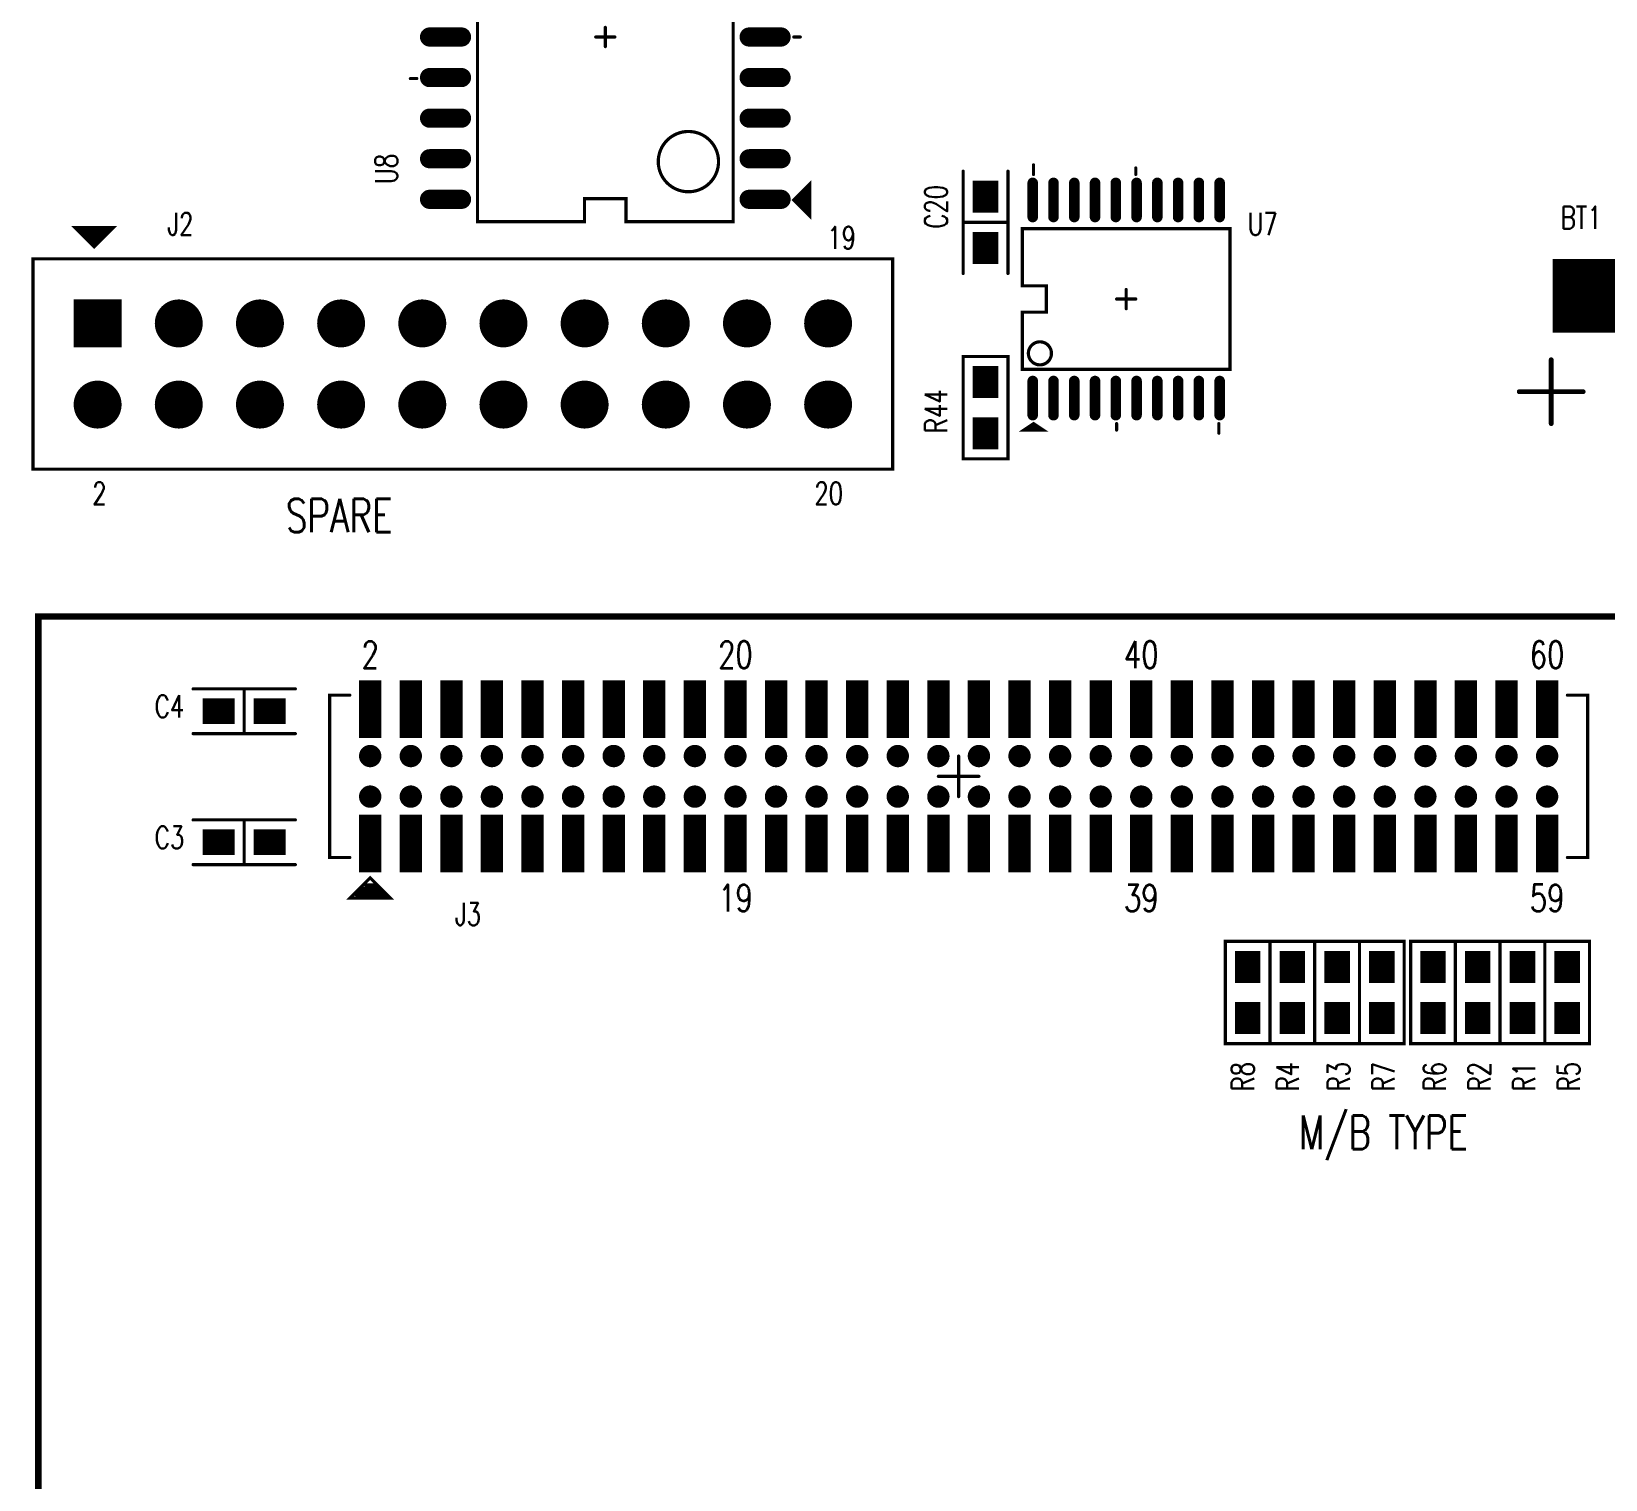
# Model space of a CAD drawing. Extents: x -22 to 239, y -29 to 162.
# Drawn here: x 54.54 to 103.8, y 69.26 to 114.57 of the extents above; entities that cross this region are included whole.
import ezdxf
from ezdxf.enums import TextEntityAlignment as Align

# ---------------------------------------------------------------- set-up
doc = ezdxf.new("R2010")
doc.units = 0
for name, color, linetype in [('2D_LINE_126', 255, 'CONTINUOUS'), ('DRIL_NPLTE_THRU_01', 5, 'CONTINUOUS'), ('DRIL_NPLTE_THRU_02', 106, 'CONTINUOUS'), ('DRIL_NPLTE_THRU_03', 96, 'CONTINUOUS'), ('DRIL_NPLTE_THRU_04', 34, 'CONTINUOUS'), ('DRIL_PLTE_THRU_01', 5, 'CONTINUOUS'), ('DRIL_PLTE_THRU_02', 106, 'CONTINUOUS'), ('DRIL_PLTE_THRU_03', 96, 'CONTINUOUS'), ('DRIL_PLTE_THRU_04', 34, 'CONTINUOUS'), ('DRIL_SYMBOL', 255, 'CONTINUOUS'), ('PADS_BOT', 43, 'CONTINUOUS'), ('PADS_INNER', 186, 'CONTINUOUS'), ('PADS_TOP', 186, 'CONTINUOUS'), ('PART_NAME_01', 3, 'CONTINUOUS'), ('PART_TOP_2DLINE_00', 150, 'CONTINUOUS'), ('PART_TOP_2DLINE_01', 150, 'CONTINUOUS'), ('PART_TOP_TEXT_126', 255, 'CONTINUOUS'), ('TEXT_126', 255, 'CONTINUOUS')]:
    doc.layers.add(name, color=color, linetype=linetype)
doc.styles.add('W0$1', font='simplex', dxfattribs={"width": 0.75})
doc.styles.add('W0$12', font='simplex', dxfattribs={"width": 0.75})
doc.styles.add('W0$15', font='simplex', dxfattribs={"width": 0.75})

# ---------------------------------------------------------------- blocks, each defined once
blk = doc.blocks.new('SMOOTH_0$2')
at = {"const_width": 0.1}
blk.add_lwpolyline([(-0.05, 0, 1), (0.05, 0, 1)], format="xyb", close=True, dxfattribs=at)
blk = doc.blocks.new('DRAWING_95')
at = {"layer": '2D_LINE_126', "const_width": 0.2}
blk.add_lwpolyline([(0, 0.1), (82, 0.1), (82, -49.9), (0, -49.9)], close=True, dxfattribs=at)
at = {"layer": '2D_LINE_126'}
blk.add_blockref('SMOOTH_0$2', (0, 0.1), dxfattribs=at)
blk = doc.blocks.new('SMOOTH_0$1')
at = {"const_width": 0.05}
blk.add_lwpolyline([(-0.025, 0, 1), (0.025, 0, 1)], format="xyb", close=True, dxfattribs=at)
blk = doc.blocks.new('PART_BODY_TOP_36')
at = {"layer": 'PART_TOP_2DLINE_00', "const_width": 0.1}
for points in [[(-1.599946, 0.700024), (1.599946, 0.700024)], [(0, 0.700024), (0, -0.700024)], [(-1.599946, -0.700024), (1.599946, -0.700024)]]:
    blk.add_lwpolyline(points, dxfattribs=at)
at = {"layer": 'PART_TOP_2DLINE_00'}
for p in [(-1.599946, 0.700024), (0, 0.700024), (1.599946, 0.700024), (-1.599946, -0.700024), (0, -0.700024), (1.599946, -0.700024)]:
    blk.add_blockref('SMOOTH_0$1', p, dxfattribs=at)
blk = doc.blocks.new('DRIL_HOLE_0')
blk.add_lwpolyline([(0, 0, 1), (0, 0, 1)], format="xyb", close=True)
blk = doc.blocks.new('PAD_1')
blk.add_lwpolyline([(0, 0, 1), (0, 0, 1)], format="xyb", close=True)
blk = doc.blocks.new('PAD_25')
at = {"const_width": 0.8}
blk.add_lwpolyline([(-0.5, 0), (0.5, 0)], dxfattribs=at)
blk = doc.blocks.new('STK_TOP_43')
at = {"layer": 'DRIL_NPLTE_THRU_01'}
blk.add_blockref('DRIL_HOLE_0', (0, 0), dxfattribs=at)
at = {"layer": 'DRIL_NPLTE_THRU_02'}
blk.add_blockref('DRIL_HOLE_0', (0, 0), dxfattribs=at)
at = {"layer": 'DRIL_NPLTE_THRU_03'}
blk.add_blockref('DRIL_HOLE_0', (0, 0), dxfattribs=at)
at = {"layer": 'DRIL_NPLTE_THRU_04'}
blk.add_blockref('DRIL_HOLE_0', (0, 0), dxfattribs=at)
at = {"layer": 'PADS_BOT'}
blk.add_blockref('PAD_1', (0, 0), dxfattribs=at)
at = {"layer": 'PADS_INNER'}
blk.add_blockref('PAD_1', (0, 0), dxfattribs=at)
at = {"layer": 'PADS_TOP'}
blk.add_blockref('PAD_25', (0, 0), dxfattribs=at)
blk = doc.blocks.new('SYM_TOP_39')
for name, p in [('PART_BODY_TOP_36', (0, 0)), ('STK_TOP_43', (-0.8001, 0)), ('STK_TOP_43', (0.8001, 0))]:
    blk.add_blockref(name, p)
blk = doc.blocks.new('PART_TOP_63')
blk.add_blockref('SYM_TOP_39', (0, 0))
at = {"layer": 'PART_NAME_01', "style": 'W0$1', "width": 0.75}
blk.add_text('C20', height=0.7, rotation=180, dxfattribs=at).set_placement((0.2, -1.2))
blk = doc.blocks.new('PART_TOP_72')
blk.add_blockref('SYM_TOP_39', (0, 0))
at = {"layer": 'PART_NAME_01', "style": 'W0$1', "width": 0.75}
blk.add_text('C3', height=0.7, dxfattribs=at).set_placement((-2.8, -0.2))
blk = doc.blocks.new('PART_TOP_82')
blk.add_blockref('SYM_TOP_39', (0, 0))
at = {"layer": 'PART_NAME_01', "style": 'W0$1', "width": 0.75}
blk.add_text('C4', height=0.7, dxfattribs=at).set_placement((-2.8, -0.2))
blk = doc.blocks.new('PART_BODY_TOP_45')
at = {"layer": 'PART_TOP_2DLINE_00', "const_width": 0.1}
blk.add_lwpolyline([(-1.599946, 0.700024), (1.599946, 0.700024), (1.599946, -0.700024), (-1.599946, -0.700024), (-1.599946, 0.700024)], dxfattribs=at)
at = {"layer": 'PART_TOP_2DLINE_00'}
for p in [(-1.599946, 0.700024), (-1.599946, 0.700024), (1.599946, 0.700024), (-1.599946, -0.700024), (1.599946, -0.700024)]:
    blk.add_blockref('SMOOTH_0$1', p, dxfattribs=at)
blk = doc.blocks.new('SYM_TOP_48')
for name, p in [('PART_BODY_TOP_45', (0, 0)), ('STK_TOP_43', (-0.8001, 0)), ('STK_TOP_43', (0.8001, 0))]:
    blk.add_blockref(name, p)
blk = doc.blocks.new('PART_TOP_164')
blk.add_blockref('SYM_TOP_48', (0, 0))
at = {"layer": 'PART_NAME_01', "style": 'W0$1', "width": 0.75}
blk.add_text('R1', height=0.7, rotation=180, dxfattribs=at).set_placement((3.1, 0.4))
blk = doc.blocks.new('PART_TOP_262')
blk.add_blockref('SYM_TOP_48', (0, 0))
at = {"layer": 'PART_NAME_01', "style": 'W0$1', "width": 0.75}
blk.add_text('R2', height=0.7, rotation=180, dxfattribs=at).set_placement((3.1, 0.4))
blk = doc.blocks.new('PART_TOP_354')
blk.add_blockref('SYM_TOP_48', (0, 0))
at = {"layer": 'PART_NAME_01', "style": 'W0$1', "width": 0.75}
blk.add_text('R3', height=0.7, rotation=180, dxfattribs=at).set_placement((3.1, 0.4))
blk = doc.blocks.new('PART_TOP_412')
blk.add_blockref('SYM_TOP_48', (0, 0))
at = {"layer": 'PART_NAME_01', "style": 'W0$1', "width": 0.75}
blk.add_text('R4', height=0.7, rotation=180, dxfattribs=at).set_placement((3.1, 0.2))
blk = doc.blocks.new('PART_TOP_417')
blk.add_blockref('SYM_TOP_48', (0, 0))
at = {"layer": 'PART_NAME_01', "style": 'W0$1', "width": 0.75}
blk.add_text('R44', height=0.7, rotation=180, dxfattribs=at).set_placement((0.8, -1.2))
blk = doc.blocks.new('PART_TOP_422')
blk.add_blockref('SYM_TOP_48', (0, 0))
at = {"layer": 'PART_NAME_01', "style": 'W0$1', "width": 0.75}
blk.add_text('R5', height=0.7, dxfattribs=at).set_placement((-3.1, -0.4))
blk = doc.blocks.new('PART_TOP_433')
blk.add_blockref('SYM_TOP_48', (0, 0))
at = {"layer": 'PART_NAME_01', "style": 'W0$1', "width": 0.75}
blk.add_text('R6', height=0.7, dxfattribs=at).set_placement((-3.1, -0.4))
blk = doc.blocks.new('PART_TOP_444')
blk.add_blockref('SYM_TOP_48', (0, 0))
at = {"layer": 'PART_NAME_01', "style": 'W0$1', "width": 0.75}
blk.add_text('R7', height=0.7, dxfattribs=at).set_placement((-3.1, -0.4))
blk = doc.blocks.new('PART_TOP_455')
blk.add_blockref('SYM_TOP_48', (0, 0))
at = {"layer": 'PART_NAME_01', "style": 'W0$1', "width": 0.75}
blk.add_text('R8', height=0.7, dxfattribs=at).set_placement((-3.1, -0.2))
blk = doc.blocks.new('PART_BODY_TOP_18')
at = {"layer": 'PART_TOP_2DLINE_00', "const_width": 0.1}
for points in [[(-2.9, 3.9), (-2.9, 4.2)], [(0.3, 3.9), (0.3, 4.1)], [(-0.3, 0), (0.3, 0)], [(0, 0.3), (0, -0.3)], [(-0.3, -3.9), (-0.3, -4.1)], [(2.9, -3.9), (2.9, -4.2)], [(-3, -4), (-2.8, -4)]]:
    blk.add_lwpolyline(points, dxfattribs=at)
for points in [[(-3.25, 2.2), (-3.25, 0.4125), (-2.5, 0.4125), (-2.5, -0.4125), (-3.25, -0.4125), (-3.25, -2.2), (3.25, -2.2), (3.25, 2.2)], [(-2.9, -3.9), (-3.2, -4.1), (-2.6, -4.1)]]:
    blk.add_lwpolyline(points, close=True, dxfattribs=at)
blk.add_lwpolyline([(-3.0606, -1.7, 1), (-2.3394, -1.7, 1)], format="xyb", close=True, dxfattribs=at)
at = {"layer": 'PART_TOP_2DLINE_00'}
for p in [(-2.9, 4.2), (-2.9, 3.9), (0.3, 4.1), (0.3, 3.9), (-3.25, 2.2), (3.25, 2.2), (-3.25, 0.4125), (-2.5, 0.4125), (-0.3, 0), (0, 0.3), (0.3, 0), (-3.25, -0.4125), (-2.5, -0.4125), (0, -0.3), (-3.25, -2.2), (3.25, -2.2), (-2.9, -3.9), (-0.3, -3.9), (2.9, -3.9), (-3.2, -4.1), (-3, -4), (-2.8, -4), (-2.6, -4.1), (-0.3, -4.1), (2.9, -4.2)]:
    blk.add_blockref('SMOOTH_0$1', p, dxfattribs=at)
blk = doc.blocks.new('PAD_8')
at = {"const_width": 0.165}
blk.add_lwpolyline([(-0.535, -0.0825), (0.535, -0.0825, 1), (0.535, 0.0825), (-0.535, 0.0825, 1)], format="xyb", close=True, dxfattribs=at)
blk = doc.blocks.new('STK_TOP_42')
at = {"layer": 'DRIL_NPLTE_THRU_01'}
blk.add_blockref('DRIL_HOLE_0', (0, 0), dxfattribs=at)
at = {"layer": 'DRIL_NPLTE_THRU_02'}
blk.add_blockref('DRIL_HOLE_0', (0, 0), dxfattribs=at)
at = {"layer": 'DRIL_NPLTE_THRU_03'}
blk.add_blockref('DRIL_HOLE_0', (0, 0), dxfattribs=at)
at = {"layer": 'DRIL_NPLTE_THRU_04'}
blk.add_blockref('DRIL_HOLE_0', (0, 0), dxfattribs=at)
at = {"layer": 'PADS_BOT'}
blk.add_blockref('PAD_1', (0, 0), dxfattribs=at)
at = {"layer": 'PADS_INNER'}
blk.add_blockref('PAD_1', (0, 0), dxfattribs=at)
at = {"layer": 'PADS_TOP', "rotation": 90}
blk.add_blockref('PAD_8', (0, 0), dxfattribs=at)
blk = doc.blocks.new('SYM_TOP_21')
for name, p in [('PART_BODY_TOP_18', (0, 0)), ('STK_TOP_42', (-2.925, 3.1)), ('STK_TOP_42', (-2.275, 3.1)), ('STK_TOP_42', (-1.625, 3.1)), ('STK_TOP_42', (-0.975, 3.1)), ('STK_TOP_42', (-0.325, 3.1)), ('STK_TOP_42', (0.325, 3.1)), ('STK_TOP_42', (0.975, 3.1)), ('STK_TOP_42', (1.625, 3.1)), ('STK_TOP_42', (2.275, 3.1)), ('STK_TOP_42', (2.925, 3.1)), ('STK_TOP_42', (-2.925, -3.1)), ('STK_TOP_42', (-2.275, -3.1)), ('STK_TOP_42', (-1.625, -3.1)), ('STK_TOP_42', (-0.975, -3.1)), ('STK_TOP_42', (-0.325, -3.1)), ('STK_TOP_42', (0.325, -3.1)), ('STK_TOP_42', (0.975, -3.1)), ('STK_TOP_42', (1.625, -3.1)), ('STK_TOP_42', (2.275, -3.1)), ('STK_TOP_42', (2.925, -3.1))]:
    blk.add_blockref(name, p)
blk = doc.blocks.new('PART_TOP_559')
blk.add_blockref('SYM_TOP_21', (0, 0))
at = {"layer": 'PART_NAME_01', "style": 'W0$1', "width": 0.75}
blk.add_text('U7', height=0.7, dxfattribs=at).set_placement((3.8, 2))
blk = doc.blocks.new('PART_BODY_TOP_19')
at = {"layer": 'PART_TOP_2DLINE_00', "const_width": 0.1}
for points in [[(-1.3, 5.9), (-1.3, 6.1)], [(5.1, 5.9), (5.1, 6.2)], [(-0.3, 0), (0.3, 0)], [(0, 0.3), (0, -0.3)], [(0, -5.9), (0, -6.1)], [(-4.7, -6.3), (-5.5, -6.3)], [(-4.8, -6.2), (-5.4, -6.2)], [(-5.3, -6.1), (-4.9, -6.1)], [(-5, -6), (-5.2, -6)]]:
    blk.add_lwpolyline(points, dxfattribs=at)
for points in [[(-5.78, 4), (-5.78, 0.65), (-5.0575, 0.65), (-5.0575, -0.65), (-5.78, -0.65), (-5.78, -4), (5.78, -4), (5.78, 4)], [(-5.1, -5.9), (-5.6, -6.4), (-4.6, -6.4)]]:
    blk.add_lwpolyline(points, close=True, dxfattribs=at)
blk.add_lwpolyline([(-4.8434, -2.6, 1), (-2.9566, -2.6, 1)], format="xyb", close=True, dxfattribs=at)
at = {"layer": 'PART_TOP_2DLINE_00'}
for p in [(-1.3, 6.1), (-1.3, 5.9), (5.1, 6.2), (5.1, 5.9), (-5.78, 4), (5.78, 4), (-5.78, 0.65), (-5.0575, 0.65), (-0.3, 0), (0, 0.3), (0.3, 0), (0, -0.3), (-5.78, -0.65), (-5.0575, -0.65), (-5.78, -4), (5.78, -4), (-5.1, -5.9), (0, -5.9), (-5.6, -6.4), (-5.5, -6.3), (-5.4, -6.2), (-5.3, -6.1), (-5.2, -6), (-5, -6), (-4.9, -6.1), (-4.8, -6.2), (-4.7, -6.3), (-4.6, -6.4), (0, -6.1)]:
    blk.add_blockref('SMOOTH_0$1', p, dxfattribs=at)
blk = doc.blocks.new('PAD_3')
at = {"const_width": 0.3}
blk.add_lwpolyline([(-0.5, -0.15), (0.5, -0.15, 1), (0.5, 0.15), (-0.5, 0.15, 1)], format="xyb", close=True, dxfattribs=at)
blk = doc.blocks.new('STK_TOP_106')
at = {"layer": 'DRIL_NPLTE_THRU_01'}
blk.add_blockref('DRIL_HOLE_0', (0, 0), dxfattribs=at)
at = {"layer": 'DRIL_NPLTE_THRU_02'}
blk.add_blockref('DRIL_HOLE_0', (0, 0), dxfattribs=at)
at = {"layer": 'DRIL_NPLTE_THRU_03'}
blk.add_blockref('DRIL_HOLE_0', (0, 0), dxfattribs=at)
at = {"layer": 'DRIL_NPLTE_THRU_04'}
blk.add_blockref('DRIL_HOLE_0', (0, 0), dxfattribs=at)
at = {"layer": 'PADS_BOT'}
blk.add_blockref('PAD_1', (0, 0), dxfattribs=at)
at = {"layer": 'PADS_INNER'}
blk.add_blockref('PAD_1', (0, 0), dxfattribs=at)
at = {"layer": 'PADS_TOP', "rotation": 90}
blk.add_blockref('PAD_3', (0, 0), dxfattribs=at)
blk = doc.blocks.new('SYM_TOP_22')
for name, p in [('PART_BODY_TOP_19', (0, 0)), ('STK_TOP_106', (-5.08, 5)), ('STK_TOP_106', (-3.81, 5)), ('STK_TOP_106', (-2.54, 5)), ('STK_TOP_106', (-1.27, 5)), ('STK_TOP_106', (0, 5)), ('STK_TOP_106', (1.27, 5)), ('STK_TOP_106', (2.54, 5)), ('STK_TOP_106', (3.81, 5)), ('STK_TOP_106', (5.08, 5)), ('STK_TOP_106', (-5.08, -5)), ('STK_TOP_106', (-3.81, -5)), ('STK_TOP_106', (-2.54, -5)), ('STK_TOP_106', (-1.27, -5)), ('STK_TOP_106', (0, -5)), ('STK_TOP_106', (1.27, -5)), ('STK_TOP_106', (2.54, -5)), ('STK_TOP_106', (3.81, -5)), ('STK_TOP_106', (5.08, -5))]:
    blk.add_blockref(name, p)
blk = doc.blocks.new('PART_TOP_571')
blk.add_blockref('SYM_TOP_22', (0, 0))
at = {"layer": 'PART_NAME_01', "style": 'W0$1', "width": 0.75}
blk.add_text('U8', height=0.7, dxfattribs=at).set_placement((-4.6, 6.5))
blk = doc.blocks.new('PART_BODY_TOP_53')
at = {"layer": 'PART_TOP_2DLINE_00', "const_width": 0.1}
for points in [[(-19.05, 2.54), (-19.685, 2.54), (-19.685, -2.54), (-19.05, -2.54)], [(19.05, 2.54), (19.685, 2.54), (19.685, -2.54), (19.05, -2.54)], [(0, 0.635), (0, -0.635)], [(-0.635, 0), (0.635, 0)], [(-18.415, -3.175), (-19.05, -3.81), (-17.78, -3.81), (-18.415, -3.175)], [(-18.87, -3.7), (-17.97, -3.7), (-18.07, -3.6), (-18.77, -3.6), (-18.67, -3.5), (-18.17, -3.5), (-18.27, -3.4), (-18.57, -3.4)]]:
    blk.add_lwpolyline(points, dxfattribs=at)
at = {"layer": 'PART_TOP_2DLINE_00'}
for p in [(-19.685, 2.54), (-19.05, 2.54), (19.05, 2.54), (19.685, 2.54), (0, 0.635), (-0.635, 0), (0.635, 0), (0, -0.635), (-19.685, -2.54), (-19.05, -2.54), (19.05, -2.54), (19.685, -2.54), (-18.57, -3.4), (-18.415, -3.175), (-18.415, -3.175), (-18.27, -3.4), (-19.05, -3.81), (-18.87, -3.7), (-18.77, -3.6), (-18.67, -3.5), (-18.17, -3.5), (-18.07, -3.6), (-17.97, -3.7), (-17.78, -3.81)]:
    blk.add_blockref('SMOOTH_0$1', p, dxfattribs=at)
at = {"layer": 'PART_TOP_TEXT_126', "style": 'W0$12', "width": 0.75}
for s, p in [('2', (-18.415, 3.81)), ('20', (-6.985, 3.81)), ('40', (5.715, 3.81)), ('60', (18.415, 3.81)), ('19', (-6.985, -3.81)), ('39', (5.715, -3.81)), ('59', (18.415, -3.81))]:
    blk.add_text(s, height=0.84, dxfattribs=at).set_placement(p, align=Align.MIDDLE_CENTER)
blk = doc.blocks.new('PAD_35')
at = {"const_width": 0.7}
blk.add_lwpolyline([(-0.9, 0), (0.9, 0)], dxfattribs=at)
blk = doc.blocks.new('STK_TOP_55')
at = {"layer": 'DRIL_NPLTE_THRU_01'}
blk.add_blockref('DRIL_HOLE_0', (0, 0), dxfattribs=at)
at = {"layer": 'DRIL_NPLTE_THRU_02'}
blk.add_blockref('DRIL_HOLE_0', (0, 0), dxfattribs=at)
at = {"layer": 'DRIL_NPLTE_THRU_03'}
blk.add_blockref('DRIL_HOLE_0', (0, 0), dxfattribs=at)
at = {"layer": 'DRIL_NPLTE_THRU_04'}
blk.add_blockref('DRIL_HOLE_0', (0, 0), dxfattribs=at)
at = {"layer": 'PADS_BOT'}
blk.add_blockref('PAD_1', (0, 0), dxfattribs=at)
at = {"layer": 'PADS_INNER'}
blk.add_blockref('PAD_1', (0, 0), dxfattribs=at)
at = {"layer": 'PADS_TOP', "rotation": 90}
blk.add_blockref('PAD_35', (0, 0), dxfattribs=at)
blk = doc.blocks.new('PAD_36')
at = {"const_width": 0.35}
blk.add_lwpolyline([(0, -0.175, 1), (0, 0.175, 1)], format="xyb", close=True, dxfattribs=at)
blk = doc.blocks.new('STK_TOP_54')
at = {"layer": 'DRIL_NPLTE_THRU_01'}
blk.add_blockref('DRIL_HOLE_0', (0, 0), dxfattribs=at)
at = {"layer": 'DRIL_NPLTE_THRU_02'}
blk.add_blockref('DRIL_HOLE_0', (0, 0), dxfattribs=at)
at = {"layer": 'DRIL_NPLTE_THRU_03'}
blk.add_blockref('DRIL_HOLE_0', (0, 0), dxfattribs=at)
at = {"layer": 'DRIL_NPLTE_THRU_04'}
blk.add_blockref('DRIL_HOLE_0', (0, 0), dxfattribs=at)
at = {"layer": 'PADS_BOT'}
blk.add_blockref('PAD_1', (0, 0), dxfattribs=at)
at = {"layer": 'PADS_INNER'}
blk.add_blockref('PAD_1', (0, 0), dxfattribs=at)
at = {"layer": 'PADS_TOP'}
blk.add_blockref('PAD_36', (0, 0), dxfattribs=at)
blk = doc.blocks.new('SYM_TOP_56')
for name, p in [('PART_BODY_TOP_53', (0, 0)), ('STK_TOP_55', (-18.415, 2.1)), ('STK_TOP_55', (-17.145, 2.1)), ('STK_TOP_55', (-15.875, 2.1)), ('STK_TOP_55', (-14.605, 2.1)), ('STK_TOP_55', (-13.335, 2.1)), ('STK_TOP_55', (-12.065, 2.1)), ('STK_TOP_55', (-10.795, 2.1)), ('STK_TOP_55', (-9.525, 2.1)), ('STK_TOP_55', (-8.255, 2.1)), ('STK_TOP_55', (-6.985, 2.1)), ('STK_TOP_55', (-5.715, 2.1)), ('STK_TOP_55', (-4.445, 2.1)), ('STK_TOP_55', (-3.175, 2.1)), ('STK_TOP_55', (-1.905, 2.1)), ('STK_TOP_55', (-0.635, 2.1)), ('STK_TOP_55', (0.635, 2.1)), ('STK_TOP_55', (1.905, 2.1)), ('STK_TOP_55', (3.175, 2.1)), ('STK_TOP_55', (4.445, 2.1)), ('STK_TOP_55', (5.715, 2.1)), ('STK_TOP_55', (6.985, 2.1)), ('STK_TOP_55', (8.255, 2.1)), ('STK_TOP_55', (9.525, 2.1)), ('STK_TOP_55', (10.795, 2.1)), ('STK_TOP_55', (12.065, 2.1)), ('STK_TOP_55', (13.335, 2.1)), ('STK_TOP_55', (14.605, 2.1)), ('STK_TOP_55', (15.875, 2.1)), ('STK_TOP_55', (17.145, 2.1)), ('STK_TOP_55', (18.415, 2.1)), ('STK_TOP_54', (-18.415, 0.635)), ('STK_TOP_54', (-17.145, 0.635)), ('STK_TOP_54', (-15.875, 0.635)), ('STK_TOP_54', (-14.605, 0.635)), ('STK_TOP_54', (-13.335, 0.635)), ('STK_TOP_54', (-12.065, 0.635)), ('STK_TOP_54', (-10.795, 0.635)), ('STK_TOP_54', (-9.525, 0.635)), ('STK_TOP_54', (-8.255, 0.635)), ('STK_TOP_54', (-6.985, 0.635)), ('STK_TOP_54', (-5.715, 0.635)), ('STK_TOP_54', (-4.445, 0.635)), ('STK_TOP_54', (-3.175, 0.635)), ('STK_TOP_54', (-1.905, 0.635)), ('STK_TOP_54', (-0.635, 0.635)), ('STK_TOP_54', (0.635, 0.635)), ('STK_TOP_54', (1.905, 0.635)), ('STK_TOP_54', (3.175, 0.635)), ('STK_TOP_54', (4.445, 0.635)), ('STK_TOP_54', (5.715, 0.635)), ('STK_TOP_54', (6.985, 0.635)), ('STK_TOP_54', (8.255, 0.635)), ('STK_TOP_54', (9.525, 0.635)), ('STK_TOP_54', (10.795, 0.635)), ('STK_TOP_54', (12.065, 0.635)), ('STK_TOP_54', (13.335, 0.635)), ('STK_TOP_54', (14.605, 0.635)), ('STK_TOP_54', (15.875, 0.635)), ('STK_TOP_54', (17.145, 0.635)), ('STK_TOP_54', (18.415, 0.635)), ('STK_TOP_54', (-18.415, -0.635)), ('STK_TOP_54', (-17.145, -0.635)), ('STK_TOP_54', (-15.875, -0.635)), ('STK_TOP_54', (-14.605, -0.635)), ('STK_TOP_54', (-13.335, -0.635)), ('STK_TOP_54', (-12.065, -0.635)), ('STK_TOP_54', (-10.795, -0.635)), ('STK_TOP_54', (-9.525, -0.635)), ('STK_TOP_54', (-8.255, -0.635)), ('STK_TOP_54', (-6.985, -0.635)), ('STK_TOP_54', (-5.715, -0.635)), ('STK_TOP_54', (-4.445, -0.635)), ('STK_TOP_54', (-3.175, -0.635)), ('STK_TOP_54', (-1.905, -0.635)), ('STK_TOP_54', (-0.635, -0.635)), ('STK_TOP_54', (0.635, -0.635)), ('STK_TOP_54', (1.905, -0.635)), ('STK_TOP_54', (3.175, -0.635)), ('STK_TOP_54', (4.445, -0.635)), ('STK_TOP_54', (5.715, -0.635)), ('STK_TOP_54', (6.985, -0.635)), ('STK_TOP_54', (8.255, -0.635)), ('STK_TOP_54', (9.525, -0.635)), ('STK_TOP_54', (10.795, -0.635)), ('STK_TOP_54', (12.065, -0.635)), ('STK_TOP_54', (13.335, -0.635)), ('STK_TOP_54', (14.605, -0.635)), ('STK_TOP_54', (15.875, -0.635)), ('STK_TOP_54', (17.145, -0.635)), ('STK_TOP_54', (18.415, -0.635)), ('STK_TOP_55', (-18.415, -2.1)), ('STK_TOP_55', (-17.145, -2.1)), ('STK_TOP_55', (-15.875, -2.1)), ('STK_TOP_55', (-14.605, -2.1)), ('STK_TOP_55', (-13.335, -2.1)), ('STK_TOP_55', (-12.065, -2.1)), ('STK_TOP_55', (-10.795, -2.1)), ('STK_TOP_55', (-9.525, -2.1)), ('STK_TOP_55', (-8.255, -2.1)), ('STK_TOP_55', (-6.985, -2.1)), ('STK_TOP_55', (-5.715, -2.1)), ('STK_TOP_55', (-4.445, -2.1)), ('STK_TOP_55', (-3.175, -2.1)), ('STK_TOP_55', (-1.905, -2.1)), ('STK_TOP_55', (-0.635, -2.1)), ('STK_TOP_55', (0.635, -2.1)), ('STK_TOP_55', (1.905, -2.1)), ('STK_TOP_55', (3.175, -2.1)), ('STK_TOP_55', (4.445, -2.1)), ('STK_TOP_55', (5.715, -2.1)), ('STK_TOP_55', (6.985, -2.1)), ('STK_TOP_55', (8.255, -2.1)), ('STK_TOP_55', (9.525, -2.1)), ('STK_TOP_55', (10.795, -2.1)), ('STK_TOP_55', (12.065, -2.1)), ('STK_TOP_55', (13.335, -2.1)), ('STK_TOP_55', (14.605, -2.1)), ('STK_TOP_55', (15.875, -2.1)), ('STK_TOP_55', (17.145, -2.1)), ('STK_TOP_55', (18.415, -2.1))]:
    blk.add_blockref(name, p)
blk = doc.blocks.new('PART_TOP_572')
blk.add_blockref('SYM_TOP_56', (0, 0))
at = {"layer": 'PART_NAME_01', "style": 'W0$1', "width": 0.75}
blk.add_text('J3', height=0.7, dxfattribs=at).set_placement((-15.757, -4.663))
blk = doc.blocks.new('PART_BODY_TOP_94')
at = {"layer": 'PART_TOP_2DLINE_00', "const_width": 0.1}
for points in [[(-11.54, 3.67), (-10.94, 4.27), (-12.14, 4.27), (-11.54, 3.67)], [(-11.44, 3.77), (-11.64, 3.77), (-11.74, 3.87), (-11.34, 3.87), (-11.24, 3.97), (-11.84, 3.97), (-11.94, 4.07), (-11.14, 4.07), (-11.04, 4.17), (-12.04, 4.17)]]:
    blk.add_lwpolyline(points, dxfattribs=at)
blk.add_lwpolyline([(-13.45, 3.29), (13.45, 3.29), (13.45, -3.29), (-13.45, -3.29)], close=True, dxfattribs=at)
at = {"layer": 'PART_TOP_2DLINE_00'}
for p in [(-12.14, 4.27), (-12.04, 4.17), (-11.94, 4.07), (-11.84, 3.97), (-11.24, 3.97), (-11.14, 4.07), (-11.04, 4.17), (-10.94, 4.27), (-11.74, 3.87), (-11.64, 3.77), (-11.54, 3.67), (-11.54, 3.67), (-11.44, 3.77), (-11.34, 3.87), (-13.45, 3.29), (13.45, 3.29), (-13.45, -3.29), (13.45, -3.29)]:
    blk.add_blockref('SMOOTH_0$1', p, dxfattribs=at)
at = {"layer": 'PART_TOP_TEXT_126', "style": 'W0$1', "width": 0.75}
for s, p in [('19', (11.4, 3.6)), ('2', (-11.6, -4.4)), ('20', (11, -4.4))]:
    blk.add_text(s, height=0.7, dxfattribs=at).set_placement(p)
blk = doc.blocks.new('DRIL_SYMBOL_1')
at = {"layer": 'DRIL_SYMBOL', "const_width": 0.0508}
for points in [[(-0.254, 0), (0.254, 0)], [(0, -0.254), (0, 0.254)]]:
    blk.add_lwpolyline(points, dxfattribs=at)
blk = doc.blocks.new('DRIL_HOLE_1')
at = {"const_width": 0.5}
blk.add_lwpolyline([(-0.25, 0, 1), (0.25, 0, 1)], format="xyb", close=True, dxfattribs=at)
blk.add_blockref('DRIL_SYMBOL_1', (0, 0))
blk = doc.blocks.new('PAD_17')
at = {"const_width": 0.75}
blk.add_lwpolyline([(0, -0.375, 1), (0, 0.375, 1)], format="xyb", close=True, dxfattribs=at)
blk = doc.blocks.new('PAD_45')
at = {"const_width": 1.5}
blk.add_lwpolyline([(-0.75, 0), (0.75, 0)], dxfattribs=at)
blk = doc.blocks.new('STK_TOP_34')
at = {"layer": 'DRIL_PLTE_THRU_01'}
blk.add_blockref('DRIL_HOLE_1', (0, 0), dxfattribs=at)
at = {"layer": 'DRIL_PLTE_THRU_02'}
blk.add_blockref('DRIL_HOLE_1', (0, 0), dxfattribs=at)
at = {"layer": 'DRIL_PLTE_THRU_03'}
blk.add_blockref('DRIL_HOLE_1', (0, 0), dxfattribs=at)
at = {"layer": 'DRIL_PLTE_THRU_04'}
blk.add_blockref('DRIL_HOLE_1', (0, 0), dxfattribs=at)
at = {"layer": 'PADS_BOT'}
blk.add_blockref('PAD_17', (0, 0), dxfattribs=at)
at = {"layer": 'PADS_INNER'}
blk.add_blockref('PAD_17', (0, 0), dxfattribs=at)
at = {"layer": 'PADS_TOP'}
blk.add_blockref('PAD_45', (0, 0), dxfattribs=at)
blk = doc.blocks.new('STK_TOP_33')
at = {"layer": 'DRIL_PLTE_THRU_01'}
blk.add_blockref('DRIL_HOLE_1', (0, 0), dxfattribs=at)
at = {"layer": 'DRIL_PLTE_THRU_02'}
blk.add_blockref('DRIL_HOLE_1', (0, 0), dxfattribs=at)
at = {"layer": 'DRIL_PLTE_THRU_03'}
blk.add_blockref('DRIL_HOLE_1', (0, 0), dxfattribs=at)
at = {"layer": 'DRIL_PLTE_THRU_04'}
blk.add_blockref('DRIL_HOLE_1', (0, 0), dxfattribs=at)
at = {"layer": 'PADS_BOT'}
blk.add_blockref('PAD_17', (0, 0), dxfattribs=at)
at = {"layer": 'PADS_INNER'}
blk.add_blockref('PAD_17', (0, 0), dxfattribs=at)
at = {"layer": 'PADS_TOP'}
blk.add_blockref('PAD_17', (0, 0), dxfattribs=at)
blk = doc.blocks.new('SYM_TOP_63')
for name, p in [('PART_BODY_TOP_94', (0, 0)), ('STK_TOP_34', (-11.43, 1.27)), ('STK_TOP_33', (-8.89, 1.27)), ('STK_TOP_33', (-6.35, 1.27)), ('STK_TOP_33', (-3.81, 1.27)), ('STK_TOP_33', (-1.27, 1.27)), ('STK_TOP_33', (1.27, 1.27)), ('STK_TOP_33', (3.81, 1.27)), ('STK_TOP_33', (6.35, 1.27)), ('STK_TOP_33', (8.89, 1.27)), ('STK_TOP_33', (11.43, 1.27)), ('STK_TOP_33', (-11.43, -1.27)), ('STK_TOP_33', (-8.89, -1.27)), ('STK_TOP_33', (-6.35, -1.27)), ('STK_TOP_33', (-3.81, -1.27)), ('STK_TOP_33', (-1.27, -1.27)), ('STK_TOP_33', (1.27, -1.27)), ('STK_TOP_33', (3.81, -1.27)), ('STK_TOP_33', (6.35, -1.27)), ('STK_TOP_33', (8.89, -1.27)), ('STK_TOP_33', (11.43, -1.27))]:
    blk.add_blockref(name, p)
blk = doc.blocks.new('PART_TOP_593')
blk.add_blockref('SYM_TOP_63', (0, 0))
at = {"layer": 'PART_NAME_01', "style": 'W0$1', "width": 0.75}
blk.add_text('J2', height=0.7, dxfattribs=at).set_placement((-9.242, 4.033))
blk = doc.blocks.new('SMOOTH_0$15')
at = {"const_width": 0.075}
blk.add_lwpolyline([(-0.0375, 0, 1), (0.0375, 0, 1)], format="xyb", close=True, dxfattribs=at)
blk = doc.blocks.new('PART_BODY_TOP_101')
at = {"layer": 'PART_TOP_2DLINE_00', "const_width": 0.15}
for points in [[(10.5, 4), (10.5, 2)], [(-10, 3), (-8, 3)], [(9.5, 3), (11.5, 3)]]:
    blk.add_lwpolyline(points, dxfattribs=at)
at = {"layer": 'PART_TOP_2DLINE_01', "const_width": 0.2}
for points in [[(3.75, 6.5, 1.772905), (3.75, -6.5)], [(3.8, 6.5), (4.6, 7.5), (6.1, 7.5, -0.414214), (7.1, 6.5), (7.1, 4.3), (7.7, 1.3)], [(3.8, -6.5), (4.6, -7.5), (6.1, -7.5, 0.414214), (7.1, -6.5), (7.1, -4.3), (7.7, -1.3)]]:
    blk.add_lwpolyline(points, format="xyb", dxfattribs=at)
at = {"layer": 'PART_TOP_2DLINE_00'}
for p in [(10.5, 4), (-10, 3), (-8, 3), (9.5, 3), (11.5, 3), (10.5, 2)]:
    blk.add_blockref('SMOOTH_0$15', p, dxfattribs=at)
at = {"layer": 'PART_TOP_2DLINE_01'}
for p in [(4.6, 7.5), (6.1, 7.5), (3.75, 6.5), (3.8, 6.5), (3.75, -6.5), (3.8, -6.5), (4.6, -7.5), (6.1, -7.5)]:
    blk.add_blockref('SMOOTH_0$2', p, dxfattribs=at)
blk = doc.blocks.new('PAD_46')
at = {"const_width": 2.3}
blk.add_lwpolyline([(-2.25, 0), (2.25, 0)], dxfattribs=at)
blk = doc.blocks.new('STK_TOP_171')
at = {"layer": 'DRIL_NPLTE_THRU_01'}
blk.add_blockref('DRIL_HOLE_0', (0, 0), dxfattribs=at)
at = {"layer": 'DRIL_NPLTE_THRU_02'}
blk.add_blockref('DRIL_HOLE_0', (0, 0), dxfattribs=at)
at = {"layer": 'DRIL_NPLTE_THRU_03'}
blk.add_blockref('DRIL_HOLE_0', (0, 0), dxfattribs=at)
at = {"layer": 'DRIL_NPLTE_THRU_04'}
blk.add_blockref('DRIL_HOLE_0', (0, 0), dxfattribs=at)
at = {"layer": 'PADS_BOT'}
blk.add_blockref('PAD_1', (0, 0), dxfattribs=at)
at = {"layer": 'PADS_INNER'}
blk.add_blockref('PAD_1', (0, 0), dxfattribs=at)
at = {"layer": 'PADS_TOP'}
blk.add_blockref('PAD_46', (0, 0), dxfattribs=at)
blk = doc.blocks.new('DRIL_SYMBOL_1$25')
at = {"layer": 'DRIL_SYMBOL', "const_width": 0.0508}
for points in [[(-0.254, 0), (0.254, 0)], [(0, -0.254), (0, 0.254)]]:
    blk.add_lwpolyline(points, dxfattribs=at)
blk = doc.blocks.new('DRIL_HOLE_1$25')
at = {"const_width": 0.625}
blk.add_lwpolyline([(-0.3125, 0, 1), (0.3125, 0, 1)], format="xyb", close=True, dxfattribs=at)
blk.add_blockref('DRIL_SYMBOL_1$25', (0, 0))
blk = doc.blocks.new('PAD_47')
at = {"const_width": 0.625}
blk.add_lwpolyline([(0, -0.3125, 1), (0, 0.3125, 1)], format="xyb", close=True, dxfattribs=at)
blk = doc.blocks.new('STK_TOP_151')
at = {"layer": 'DRIL_NPLTE_THRU_01'}
blk.add_blockref('DRIL_HOLE_1$25', (0, 0), dxfattribs=at)
at = {"layer": 'DRIL_NPLTE_THRU_02'}
blk.add_blockref('DRIL_HOLE_1$25', (0, 0), dxfattribs=at)
at = {"layer": 'DRIL_NPLTE_THRU_03'}
blk.add_blockref('DRIL_HOLE_1$25', (0, 0), dxfattribs=at)
at = {"layer": 'DRIL_NPLTE_THRU_04'}
blk.add_blockref('DRIL_HOLE_1$25', (0, 0), dxfattribs=at)
at = {"layer": 'PADS_BOT'}
blk.add_blockref('PAD_47', (0, 0), dxfattribs=at)
at = {"layer": 'PADS_INNER'}
blk.add_blockref('PAD_47', (0, 0), dxfattribs=at)
at = {"layer": 'PADS_TOP'}
blk.add_blockref('PAD_47', (0, 0), dxfattribs=at)
blk = doc.blocks.new('PAD_2')
at = {"const_width": 0.5}
blk.add_lwpolyline([(0, -0.25, 1), (0, 0.25, 1)], format="xyb", close=True, dxfattribs=at)
blk = doc.blocks.new('STK_TOP_150')
at = {"layer": 'DRIL_NPLTE_THRU_01'}
blk.add_blockref('DRIL_HOLE_1', (0, 0), dxfattribs=at)
at = {"layer": 'DRIL_NPLTE_THRU_02'}
blk.add_blockref('DRIL_HOLE_1', (0, 0), dxfattribs=at)
at = {"layer": 'DRIL_NPLTE_THRU_03'}
blk.add_blockref('DRIL_HOLE_1', (0, 0), dxfattribs=at)
at = {"layer": 'DRIL_NPLTE_THRU_04'}
blk.add_blockref('DRIL_HOLE_1', (0, 0), dxfattribs=at)
at = {"layer": 'PADS_BOT'}
blk.add_blockref('PAD_2', (0, 0), dxfattribs=at)
at = {"layer": 'PADS_INNER'}
blk.add_blockref('PAD_2', (0, 0), dxfattribs=at)
at = {"layer": 'PADS_TOP'}
blk.add_blockref('PAD_2', (0, 0), dxfattribs=at)
blk = doc.blocks.new('SYM_TOP_65')
for name, p in [('PART_BODY_TOP_101', (0, 0)), ('STK_TOP_171', (-8.2, 0)), ('STK_TOP_171', (8.2, 0)), ('STK_TOP_150', (-3.5, 0)), ('STK_TOP_151', (3.95, 0))]:
    blk.add_blockref(name, p)
blk = doc.blocks.new('PART_TOP_616')
blk.add_blockref('SYM_TOP_65', (0, 0))
at = {"layer": 'PART_NAME_01', "style": 'W0$1', "width": 0.75}
blk.add_text('BT1', height=0.7, rotation=180, dxfattribs=at).set_placement((10.2, -2.1))

msp = doc.modelspace()

# ---------------------------------------------------------------- block references
for name, p, rotation in [('PART_TOP_571', (72.5, 114.4), 90), ('PART_TOP_616', (112.6, 106.3), 180), ('PART_TOP_63', (84.4, 108.6), 270), ('PART_TOP_417', (84.4, 102.8), 270), ('PART_TOP_455', (92.6, 84.5), 90), ('PART_TOP_412', (94, 84.5), 270), ('PART_TOP_354', (95.4, 84.5), 270), ('PART_TOP_444', (96.8, 84.5), 90), ('PART_TOP_433', (98.4, 84.5), 90), ('PART_TOP_262', (99.8, 84.5), 270), ('PART_TOP_164', (101.2, 84.5), 270), ('PART_TOP_422', (102.6, 84.5), 90)]:
    msp.add_blockref(name, p, dxfattribs=dict(rotation=rotation))
for name, p in [('PART_TOP_559', (88.8, 106.2)), ('PART_TOP_593', (68.042, 104.167)), ('DRAWING_95', (54.757, 96.163)), ('PART_TOP_572', (83.557, 91.263)), ('PART_TOP_82', (61.2, 93.3)), ('PART_TOP_72', (61.2, 89.2))]:
    msp.add_blockref(name, p)

# ---------------------------------------------------------------- texts
at = {"layer": 'TEXT_126', "style": 'W0$15', "width": 0.75}
for s, p in [('SPARE', (62.5, 98.9)), ('M/B TYPE', (94.2, 79.6))]:
    msp.add_text(s, height=1.05, dxfattribs=at).set_placement(p)

doc.saveas('drawing.dxf')
